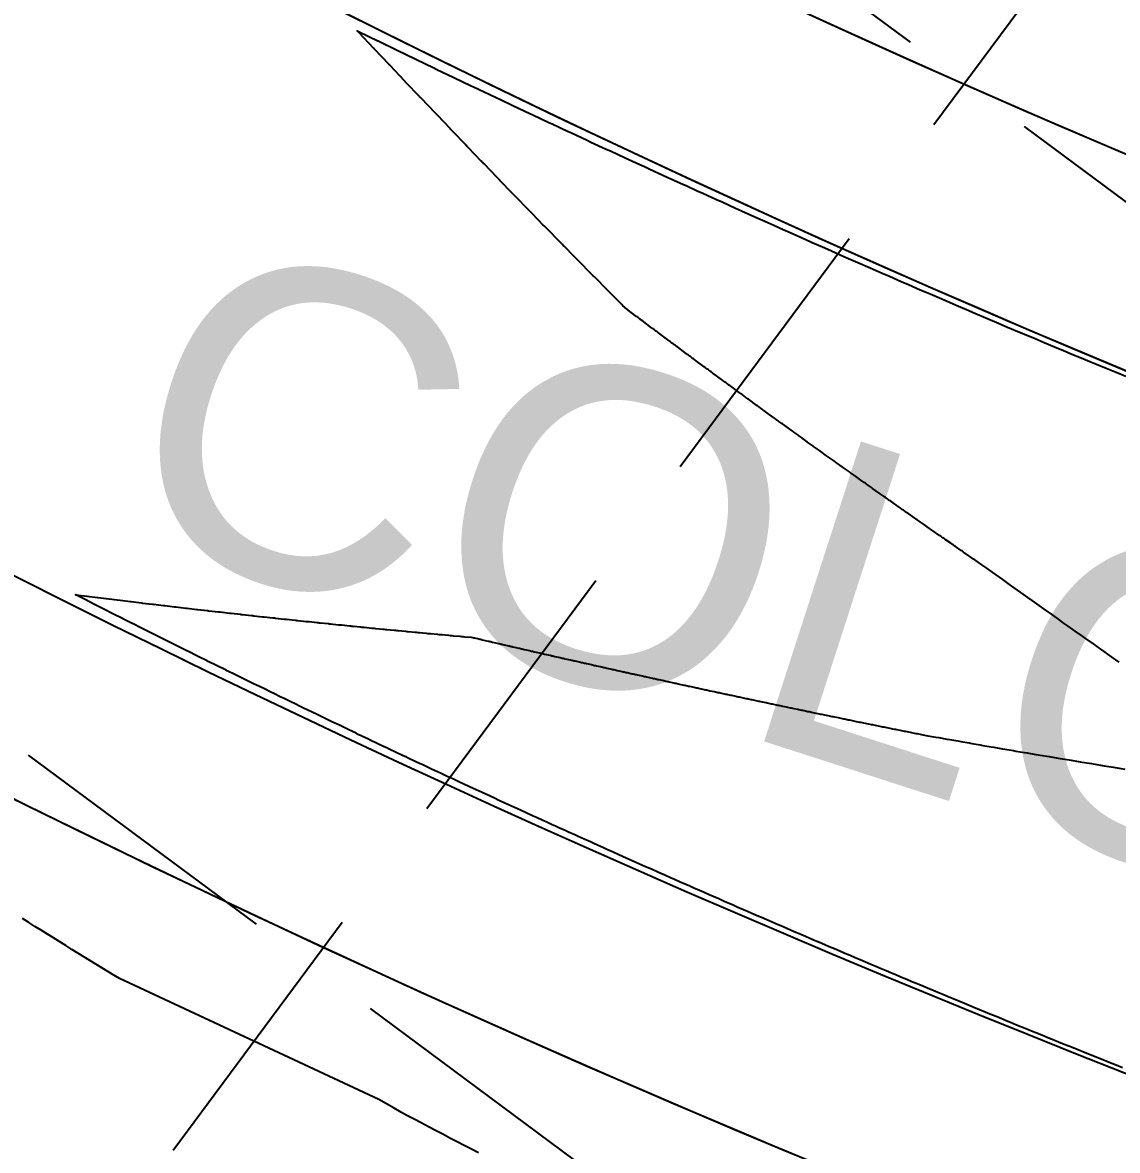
# Model space of a CAD drawing. Header units: feet. Extents: x 2260 to 6199, y 3666 to 7344.
# Drawn here: x 4287.5 to 4339.6, y 5767.9 to 5821.6 of the extents above; entities that cross this region are included whole.
import ezdxf

# ---------------------------------------------------------------- set-up
doc = ezdxf.new("R2010")
doc.units = ezdxf.units.FT
doc.header["$LTSCALE"] = 40
doc.header["$MEASUREMENT"] = 0
doc.linetypes.add('HIDDEN', pattern=[0.375, 0.25, -0.125])
for name, color, linetype in [('EOP-PROP', 4, 'CONTINUOUS'), ('GRID', 254, 'HIDDEN'), ('PC', 43, 'CONTINUOUS'), ('ST-ROW', 2, 'CONTINUOUS'), ('STREET-NAME', 3, 'CONTINUOUS')]:
    doc.layers.add(name, color=color, linetype=linetype)
doc.styles.get("Standard").update_dxf_attribs({"font": 'ARIAL.TTF'})

msp = doc.modelspace()

# ---------------------------------------------------------------- linework, layer by layer
at = {"layer": 'EOP-PROP', "color": 7}
for radius, end in [(584.5, 265.40063), (584.5, 275.172824), (615.5, 263.309786), (615.5, 263.309786)]:
    msp.add_arc((4564.714, 6344.613), radius, 233.376516, end, dxfattribs=at)
at = {"layer": 'GRID', "linetype": 'HIDDEN', "ltscale": 1.35}
for p, q in [((3115.035, 6721.106), (5717.468, 4791.935)), ((3083.92, 6679.132), (5686.353, 4749.96)), ((4736.806, 6364.423), (3647.62, 4895.122))]:
    msp.add_line(p, q, dxfattribs=at)
at = {"layer": 'PC', "color": 43, "flags": 128}
for points, elevation in [([(4339.641, 5791.184), (4339.278, 5791.438), (4338.921, 5791.688), (4338.767, 5791.797), (4338.412, 5792.046), (4338.062, 5792.292), (4337.895, 5792.411), (4337.547, 5792.656), (4337.205, 5792.898), (4337.025, 5793.027), (4336.685, 5793.267), (4336.35, 5793.505), (4336.157, 5793.643), (4335.824, 5793.879), (4335.496, 5794.112), (4335.29, 5794.261), (4334.965, 5794.492), (4334.645, 5794.721), (4334.426, 5794.879), (4334.108, 5795.107), (4333.947, 5795.223), (4333.631, 5795.449), (4333.627, 5795.452), (4333.57, 5795.491), (4333.513, 5795.531), (4333.456, 5795.57), (4333.399, 5795.608), (4333.342, 5795.647), (4333.102, 5795.816), (4333.045, 5795.855), (4332.988, 5795.894), (4332.931, 5795.933), (4332.875, 5795.972), (4332.818, 5796.011), (4332.762, 5796.049), (4332.706, 5796.088), (4332.65, 5796.126), (4332.594, 5796.164), (4332.538, 5796.203), (4332.483, 5796.241), (4332.231, 5796.418), (4332.175, 5796.457), (4332.12, 5796.495), (4332.064, 5796.533), (4332.009, 5796.571), (4331.954, 5796.609), (4331.898, 5796.647), (4331.844, 5796.685), (4331.789, 5796.723), (4331.734, 5796.761), (4331.68, 5796.798), (4331.625, 5796.836), (4331.362, 5797.022), (4331.307, 5797.06), (4331.253, 5797.097), (4331.199, 5797.135), (4331.145, 5797.172), (4331.091, 5797.21), (4331.037, 5797.247), (4330.983, 5797.284), (4330.93, 5797.321), (4330.876, 5797.358), (4330.823, 5797.395), (4330.77, 5797.432), (4330.495, 5797.627), (4330.442, 5797.664), (4330.388, 5797.701), (4330.335, 5797.738), (4330.282, 5797.774), (4330.23, 5797.811), (4330.177, 5797.848), (4330.125, 5797.884), (4330.072, 5797.92), (4330.02, 5797.957), (4329.968, 5797.993), (4329.916, 5798.029), (4329.63, 5798.233), (4329.578, 5798.27), (4329.526, 5798.306), (4329.474, 5798.342), (4329.422, 5798.378), (4329.37, 5798.414), (4329.319, 5798.45), (4329.268, 5798.485), (4329.217, 5798.521), (4329.166, 5798.557), (4329.115, 5798.592), (4329.064, 5798.628), (4328.766, 5798.841), (4328.715, 5798.877), (4328.664, 5798.912), (4328.614, 5798.947), (4328.563, 5798.983), (4328.513, 5799.018), (4328.463, 5799.053), (4328.413, 5799.088), (4328.363, 5799.123), (4328.313, 5799.158), (4328.263, 5799.193), (4328.214, 5799.227), (4327.904, 5799.45), (4327.855, 5799.485), (4327.805, 5799.52), (4327.756, 5799.554), (4327.707, 5799.589), (4327.657, 5799.623), (4327.608, 5799.658), (4327.56, 5799.692), (4327.511, 5799.726), (4327.462, 5799.761), (4327.414, 5799.795), (4327.093, 5800.026), (4327.045, 5800.06), (4326.996, 5800.094), (4326.948, 5800.128), (4326.9, 5800.162), (4326.852, 5800.196), (4326.804, 5800.23), (4326.756, 5800.264), (4326.708, 5800.297), (4326.661, 5800.331), (4326.613, 5800.364), (4326.566, 5800.398), (4326.234, 5800.638), (4326.187, 5800.672), (4326.139, 5800.705), (4326.092, 5800.738), (4326.045, 5800.772), (4325.998, 5800.805), (4325.952, 5800.838), (4325.905, 5800.871), (4325.859, 5800.904), (4325.812, 5800.937), (4325.766, 5800.969), (4325.72, 5801.002), (4325.376, 5801.252), (4325.33, 5801.285), (4325.284, 5801.317), (4325.238, 5801.35), (4325.193, 5801.382), (4325.147, 5801.415), (4325.101, 5801.447), (4325.056, 5801.479), (4325.011, 5801.512), (4324.966, 5801.544), (4324.921, 5801.576), (4324.876, 5801.608), (4324.521, 5801.867), (4324.476, 5801.899), (4324.431, 5801.931), (4324.386, 5801.963), (4324.342, 5801.994), (4324.297, 5802.026), (4324.253, 5802.058), (4324.209, 5802.089), (4324.165, 5802.121), (4324.121, 5802.152), (4324.077, 5802.183), (4324.033, 5802.215), (4323.667, 5802.483), (4323.623, 5802.514), (4323.58, 5802.545), (4323.536, 5802.577), (4323.493, 5802.608), (4323.45, 5802.639), (4323.406, 5802.669), (4323.363, 5802.7), (4323.321, 5802.731), (4323.278, 5802.762), (4323.235, 5802.792), (4323.192, 5802.823), (4322.815, 5803.1), (4322.773, 5803.131), (4322.73, 5803.161), (4322.688, 5803.192), (4322.646, 5803.222), (4322.604, 5803.252), (4322.562, 5803.282), (4322.52, 5803.313), (4322.478, 5803.343), (4322.436, 5803.372), (4322.395, 5803.402), (4322.006, 5803.689), (4321.965, 5803.719), (4321.924, 5803.749), (4321.882, 5803.779), (4321.841, 5803.808), (4321.8, 5803.838), (4321.759, 5803.867), (4321.719, 5803.897), (4321.678, 5803.926), (4321.638, 5803.955), (4321.597, 5803.985), (4321.557, 5804.014), (4321.157, 5804.31), (4321.117, 5804.339), (4321.077, 5804.368), (4321.037, 5804.397), (4320.997, 5804.426), (4320.957, 5804.455), (4320.917, 5804.484), (4320.878, 5804.512), (4320.838, 5804.541), (4320.799, 5804.569), (4320.759, 5804.598), (4320.72, 5804.626), (4320.309, 5804.932), (4320.27, 5804.961), (4320.231, 5804.989), (4320.192, 5805.017), (4320.154, 5805.045), (4320.115, 5805.073), (4320.077, 5805.101), (4320.038, 5805.129), (4320, 5805.157), (4319.962, 5805.185), (4319.924, 5805.212), (4319.886, 5805.24), (4319.463, 5805.556), (4319.426, 5805.583), (4319.388, 5805.611), (4319.35, 5805.638), (4319.313, 5805.665), (4319.275, 5805.693), (4319.238, 5805.72), (4319.201, 5805.747), (4319.164, 5805.774), (4319.127, 5805.801), (4319.09, 5805.828), (4319.053, 5805.855), (4318.619, 5806.18), (4318.583, 5806.207), (4318.546, 5806.234), (4318.51, 5806.26), (4318.473, 5806.287), (4318.437, 5806.313), (4318.401, 5806.34), (4318.365, 5806.366), (4318.329, 5806.393), (4318.293, 5806.419), (4318.258, 5806.445), (4318.222, 5806.471), (4317.777, 5806.806), (4317.742, 5806.832), (4317.706, 5806.858), (4317.671, 5806.884), (4317.636, 5806.91), (4317.601, 5806.935), (4317.566, 5806.961), (4317.531, 5806.987), (4317.496, 5807.012), (4317.462, 5807.038), (4317.427, 5807.063), (4317.393, 5807.089), (4316.937, 5807.433), (4316.903, 5807.458), (4316.869, 5807.483), (4316.835, 5807.509), (4316.801, 5807.534), (4316.767, 5807.559), (4316.733, 5807.584), (4316.699, 5807.608), (4316.666, 5807.633), (4316.632, 5807.658), (4316.278, 5807.926), (4316.245, 5807.951), (4316.212, 5807.975), (4316.179, 5808), (4316.146, 5808.024), (4316.138, 5808.03), (4316.083, 5808.085), (4316.029, 5808.139), (4315.975, 5808.193), (4315.533, 5808.639), (4315.481, 5808.692), (4315.429, 5808.744), (4315.377, 5808.796), (4315.326, 5808.848), (4315.275, 5808.899), (4315.225, 5808.95), (4314.765, 5809.416), (4314.716, 5809.465), (4314.667, 5809.514), (4314.619, 5809.563), (4314.571, 5809.611), (4314.523, 5809.659), (4314.476, 5809.707), (4313.998, 5810.193), (4313.952, 5810.239), (4313.907, 5810.285), (4313.862, 5810.331), (4313.817, 5810.376), (4313.773, 5810.421), (4313.729, 5810.465), (4313.233, 5810.971), (4313.191, 5811.014), (4313.149, 5811.056), (4313.107, 5811.099), (4313.065, 5811.141), (4313.024, 5811.182), (4312.984, 5811.224), (4312.47, 5811.749), (4312.431, 5811.789), (4312.392, 5811.828), (4312.354, 5811.867), (4312.316, 5811.906), (4312.278, 5811.945), (4312.24, 5811.983), (4311.709, 5812.528), (4311.674, 5812.565), (4311.638, 5812.601), (4311.603, 5812.637), (4311.568, 5812.673), (4311.533, 5812.708), (4311.499, 5812.743), (4310.95, 5813.308), (4310.918, 5813.341), (4310.885, 5813.374), (4310.853, 5813.407), (4310.822, 5813.44), (4310.79, 5813.472), (4310.759, 5813.504), (4310.193, 5814.089), (4310.164, 5814.119), (4310.135, 5814.148), (4310.106, 5814.178), (4310.077, 5814.207), (4310.049, 5814.236), (4310.021, 5814.265), (4309.438, 5814.87), (4309.412, 5814.897), (4309.386, 5814.923), (4309.36, 5814.949), (4309.335, 5814.976), (4309.31, 5815.002), (4309.285, 5815.027), (4308.684, 5815.652), (4308.662, 5815.675), (4308.639, 5815.699), (4308.617, 5815.722), (4308.595, 5815.745), (4308.573, 5815.767), (4308.551, 5815.79), (4307.933, 5816.434), (4307.913, 5816.455), (4307.894, 5816.475), (4307.875, 5816.494), (4307.856, 5816.514), (4307.837, 5816.534), (4307.818, 5816.553), (4307.183, 5817.218), (4307.167, 5817.235), (4307.151, 5817.251), (4307.135, 5817.268), (4307.119, 5817.284), (4307.103, 5817.301), (4307.088, 5817.317), (4306.436, 5818.002), (4306.423, 5818.015), (4306.41, 5818.029), (4306.397, 5818.042), (4306.384, 5818.055), (4306.371, 5818.069), (4306.359, 5818.082), (4305.69, 5818.786), (4305.68, 5818.797), (4305.67, 5818.807), (4305.661, 5818.817), (4305.651, 5818.827), (4305.641, 5818.837), (4305.632, 5818.847), (4304.946, 5819.572), (4304.939, 5819.579), (4304.933, 5819.585), (4304.926, 5819.592), (4304.92, 5819.599), (4304.913, 5819.606), (4304.907, 5819.613), (4304.204, 5820.357), (4304.2, 5820.361), (4304.197, 5820.365), (4304.194, 5820.368), (4304.19, 5820.372), (4304.187, 5820.376), (4304.183, 5820.379), (4303.464, 5821.144), (4303.463, 5821.144), (4303.463, 5821.145), (4303.463, 5821.145), (4303.463, 5821.145), (4303.462, 5821.146), (4303.462, 5821.146), (4303.386, 5821.227), (4303.481, 5821.181), (4304.364, 5820.75), (4304.38, 5820.742), (4305.25, 5820.319), (4305.281, 5820.305), (4306.137, 5819.891), (4306.182, 5819.869), (4307.024, 5819.463), (4307.083, 5819.435), (4307.145, 5819.405), (4307.986, 5819.002), (4308.8, 5818.613), (4308.889, 5818.571), (4309.69, 5818.19), (4309.793, 5818.141), (4309.9, 5818.091), (4310.698, 5817.713), (4310.82, 5817.656), (4311.603, 5817.287), (4311.74, 5817.223), (4312.509, 5816.862), (4312.661, 5816.791), (4313.416, 5816.439), (4313.583, 5816.361), (4314.323, 5816.017), (4314.506, 5815.932), (4315.231, 5815.597), (4315.43, 5815.505), (4316.14, 5815.178), (4316.829, 5814.862), (4317.05, 5814.761), (4317.279, 5814.657), (4317.96, 5814.345), (4318.621, 5814.045), (4318.871, 5813.931), (4319.066, 5813.842), (4319.563, 5813.616), (4319.827, 5813.496), (4320.474, 5813.202), (4320.747, 5813.078), (4321.385, 5812.789), (4321.667, 5812.662), (4322.297, 5812.378), (4322.916, 5812.1), (4323.21, 5811.968), (4323.511, 5811.834), (4324.124, 5811.56), (4324.726, 5811.293), (4325.038, 5811.154), (4325.632, 5810.891), (4325.953, 5810.749), (4326.538, 5810.491), (4326.869, 5810.345), (4327.206, 5810.198), (4327.785, 5809.944), (4328.354, 5809.696), (4328.702, 5809.544), (4329.263, 5809.3), (4329.62, 5809.145), (4330.172, 5808.906), (4330.538, 5808.748), (4331.082, 5808.514), (4331.457, 5808.353), (4331.993, 5808.123), (4332.377, 5807.959), (4332.769, 5807.792), (4333.297, 5807.566), (4333.816, 5807.346), (4334.219, 5807.176), (4334.629, 5807.002), (4335.14, 5806.787), (4335.642, 5806.576), (4336.063, 5806.399), (4336.556, 5806.193), (4336.986, 5806.013), (4337.47, 5805.811), (4337.909, 5805.629), (4338.247, 5805.489), (4338.564, 5805.358), (4339.019, 5805.17), (4339.489, 5804.976), (4339.949, 5804.787)], 549), ([(4339.641, 5791.184), (4339.278, 5791.438), (4338.921, 5791.688), (4338.767, 5791.797), (4338.412, 5792.046), (4338.062, 5792.292), (4337.895, 5792.411), (4337.547, 5792.656), (4337.205, 5792.898), (4337.025, 5793.027), (4336.685, 5793.267), (4336.35, 5793.505), (4336.157, 5793.643), (4335.824, 5793.879), (4335.496, 5794.112), (4335.29, 5794.261), (4334.965, 5794.492), (4334.645, 5794.721), (4334.426, 5794.879), (4334.108, 5795.107), (4333.947, 5795.223), (4333.631, 5795.449), (4333.627, 5795.452), (4333.57, 5795.491), (4333.513, 5795.531), (4333.456, 5795.57), (4333.399, 5795.608), (4333.342, 5795.647), (4333.102, 5795.816), (4333.045, 5795.855), (4332.988, 5795.894), (4332.931, 5795.933), (4332.875, 5795.972), (4332.818, 5796.011), (4332.762, 5796.049), (4332.706, 5796.088), (4332.65, 5796.126), (4332.594, 5796.164), (4332.538, 5796.203), (4332.483, 5796.241), (4332.231, 5796.418), (4332.175, 5796.457), (4332.12, 5796.495), (4332.064, 5796.533), (4332.009, 5796.571), (4331.954, 5796.609), (4331.898, 5796.647), (4331.844, 5796.685), (4331.789, 5796.723), (4331.734, 5796.761), (4331.68, 5796.798), (4331.625, 5796.836), (4331.362, 5797.022), (4331.307, 5797.06), (4331.253, 5797.097), (4331.199, 5797.135), (4331.145, 5797.172), (4331.091, 5797.21), (4331.037, 5797.247), (4330.983, 5797.284), (4330.93, 5797.321), (4330.876, 5797.358), (4330.823, 5797.395), (4330.77, 5797.432), (4330.495, 5797.627), (4330.442, 5797.664), (4330.388, 5797.701), (4330.335, 5797.738), (4330.282, 5797.774), (4330.23, 5797.811), (4330.177, 5797.848), (4330.125, 5797.884), (4330.072, 5797.92), (4330.02, 5797.957), (4329.968, 5797.993), (4329.916, 5798.029), (4329.63, 5798.233), (4329.578, 5798.27), (4329.526, 5798.306), (4329.474, 5798.342), (4329.422, 5798.378), (4329.37, 5798.414), (4329.319, 5798.45), (4329.268, 5798.485), (4329.217, 5798.521), (4329.166, 5798.557), (4329.115, 5798.592), (4329.064, 5798.628), (4328.766, 5798.841), (4328.715, 5798.877), (4328.664, 5798.912), (4328.614, 5798.947), (4328.563, 5798.983), (4328.513, 5799.018), (4328.463, 5799.053), (4328.413, 5799.088), (4328.363, 5799.123), (4328.313, 5799.158), (4328.263, 5799.193), (4328.214, 5799.227), (4327.904, 5799.45), (4327.855, 5799.485), (4327.805, 5799.52), (4327.756, 5799.554), (4327.707, 5799.589), (4327.657, 5799.623), (4327.608, 5799.658), (4327.56, 5799.692), (4327.511, 5799.726), (4327.462, 5799.761), (4327.414, 5799.795), (4327.093, 5800.026), (4327.045, 5800.06), (4326.996, 5800.094), (4326.948, 5800.128), (4326.9, 5800.162), (4326.852, 5800.196), (4326.804, 5800.23), (4326.756, 5800.264), (4326.708, 5800.297), (4326.661, 5800.331), (4326.613, 5800.364), (4326.566, 5800.398), (4326.234, 5800.638), (4326.187, 5800.672), (4326.139, 5800.705), (4326.092, 5800.738), (4326.045, 5800.772), (4325.998, 5800.805), (4325.952, 5800.838), (4325.905, 5800.871), (4325.859, 5800.904), (4325.812, 5800.937), (4325.766, 5800.969), (4325.72, 5801.002), (4325.376, 5801.252), (4325.33, 5801.285), (4325.284, 5801.317), (4325.238, 5801.35), (4325.193, 5801.382), (4325.147, 5801.415), (4325.101, 5801.447), (4325.056, 5801.479), (4325.011, 5801.512), (4324.966, 5801.544), (4324.921, 5801.576), (4324.876, 5801.608), (4324.521, 5801.867), (4324.476, 5801.899), (4324.431, 5801.931), (4324.386, 5801.963), (4324.342, 5801.994), (4324.297, 5802.026), (4324.253, 5802.058), (4324.209, 5802.089), (4324.165, 5802.121), (4324.121, 5802.152), (4324.077, 5802.183), (4324.033, 5802.215), (4323.667, 5802.483), (4323.623, 5802.514), (4323.58, 5802.545), (4323.536, 5802.577), (4323.493, 5802.608), (4323.45, 5802.639), (4323.406, 5802.669), (4323.363, 5802.7), (4323.321, 5802.731), (4323.278, 5802.762), (4323.235, 5802.792), (4323.192, 5802.823), (4322.815, 5803.1), (4322.773, 5803.131), (4322.73, 5803.161), (4322.688, 5803.192), (4322.646, 5803.222), (4322.604, 5803.252), (4322.562, 5803.282), (4322.52, 5803.313), (4322.478, 5803.343), (4322.436, 5803.372), (4322.395, 5803.402), (4322.006, 5803.689), (4321.965, 5803.719), (4321.924, 5803.749), (4321.882, 5803.779), (4321.841, 5803.808), (4321.8, 5803.838), (4321.759, 5803.867), (4321.719, 5803.897), (4321.678, 5803.926), (4321.638, 5803.955), (4321.597, 5803.985), (4321.557, 5804.014), (4321.157, 5804.31), (4321.117, 5804.339), (4321.077, 5804.368), (4321.037, 5804.397), (4320.997, 5804.426), (4320.957, 5804.455), (4320.917, 5804.484), (4320.878, 5804.512), (4320.838, 5804.541), (4320.799, 5804.569), (4320.759, 5804.598), (4320.72, 5804.626), (4320.309, 5804.932), (4320.27, 5804.961), (4320.231, 5804.989), (4320.192, 5805.017), (4320.154, 5805.045), (4320.115, 5805.073), (4320.077, 5805.101), (4320.038, 5805.129), (4320, 5805.157), (4319.962, 5805.185), (4319.924, 5805.212), (4319.886, 5805.24), (4319.463, 5805.556), (4319.426, 5805.583), (4319.388, 5805.611), (4319.35, 5805.638), (4319.313, 5805.665), (4319.275, 5805.693), (4319.238, 5805.72), (4319.201, 5805.747), (4319.164, 5805.774), (4319.127, 5805.801), (4319.09, 5805.828), (4319.053, 5805.855), (4318.619, 5806.18), (4318.583, 5806.207), (4318.546, 5806.234), (4318.51, 5806.26), (4318.473, 5806.287), (4318.437, 5806.313), (4318.401, 5806.34), (4318.365, 5806.366), (4318.329, 5806.393), (4318.293, 5806.419), (4318.258, 5806.445), (4318.222, 5806.471), (4317.777, 5806.806), (4317.742, 5806.832), (4317.706, 5806.858), (4317.671, 5806.884), (4317.636, 5806.91), (4317.601, 5806.935), (4317.566, 5806.961), (4317.531, 5806.987), (4317.496, 5807.012), (4317.462, 5807.038), (4317.427, 5807.063), (4317.393, 5807.089), (4316.937, 5807.433), (4316.903, 5807.458), (4316.869, 5807.483), (4316.835, 5807.509), (4316.801, 5807.534), (4316.767, 5807.559), (4316.733, 5807.584), (4316.699, 5807.608), (4316.666, 5807.633), (4316.632, 5807.658), (4316.278, 5807.926), (4316.245, 5807.951), (4316.212, 5807.975), (4316.179, 5808), (4316.146, 5808.024), (4316.138, 5808.03), (4316.083, 5808.085), (4316.029, 5808.139), (4315.975, 5808.193), (4315.533, 5808.639), (4315.481, 5808.692), (4315.429, 5808.744), (4315.377, 5808.796), (4315.326, 5808.848), (4315.275, 5808.899), (4315.225, 5808.95), (4314.765, 5809.416), (4314.716, 5809.465), (4314.667, 5809.514), (4314.619, 5809.563), (4314.571, 5809.611), (4314.523, 5809.659), (4314.476, 5809.707), (4313.998, 5810.193), (4313.952, 5810.239), (4313.907, 5810.285), (4313.862, 5810.331), (4313.817, 5810.376), (4313.773, 5810.421), (4313.729, 5810.465), (4313.233, 5810.971), (4313.191, 5811.014), (4313.149, 5811.056), (4313.107, 5811.099), (4313.065, 5811.141), (4313.024, 5811.182), (4312.984, 5811.224), (4312.47, 5811.749), (4312.431, 5811.789), (4312.392, 5811.828), (4312.354, 5811.867), (4312.316, 5811.906), (4312.278, 5811.945), (4312.24, 5811.983), (4311.709, 5812.528), (4311.674, 5812.565), (4311.638, 5812.601), (4311.603, 5812.637), (4311.568, 5812.673), (4311.533, 5812.708), (4311.499, 5812.743), (4310.95, 5813.308), (4310.918, 5813.341), (4310.885, 5813.374), (4310.853, 5813.407), (4310.822, 5813.44), (4310.79, 5813.472), (4310.759, 5813.504), (4310.193, 5814.089), (4310.164, 5814.119), (4310.135, 5814.148), (4310.106, 5814.178), (4310.077, 5814.207), (4310.049, 5814.236), (4310.021, 5814.265), (4309.438, 5814.87), (4309.412, 5814.897), (4309.386, 5814.923), (4309.36, 5814.949), (4309.335, 5814.976), (4309.31, 5815.002), (4309.285, 5815.027), (4308.684, 5815.652), (4308.662, 5815.675), (4308.639, 5815.699), (4308.617, 5815.722), (4308.595, 5815.745), (4308.573, 5815.767), (4308.551, 5815.79), (4307.933, 5816.434), (4307.913, 5816.455), (4307.894, 5816.475), (4307.875, 5816.494), (4307.856, 5816.514), (4307.837, 5816.534), (4307.818, 5816.553), (4307.183, 5817.218), (4307.167, 5817.235), (4307.151, 5817.251), (4307.135, 5817.268), (4307.119, 5817.284), (4307.103, 5817.301), (4307.088, 5817.317), (4306.436, 5818.002), (4306.423, 5818.015), (4306.41, 5818.029), (4306.397, 5818.042), (4306.384, 5818.055), (4306.371, 5818.069), (4306.359, 5818.082), (4305.69, 5818.786), (4305.68, 5818.797), (4305.67, 5818.807), (4305.661, 5818.817), (4305.651, 5818.827), (4305.641, 5818.837), (4305.632, 5818.847), (4304.946, 5819.572), (4304.939, 5819.579), (4304.933, 5819.585), (4304.926, 5819.592), (4304.92, 5819.599), (4304.913, 5819.606), (4304.907, 5819.613), (4304.204, 5820.357), (4304.2, 5820.361), (4304.197, 5820.365), (4304.194, 5820.368), (4304.19, 5820.372), (4304.187, 5820.376), (4304.183, 5820.379), (4303.464, 5821.144), (4303.463, 5821.144), (4303.463, 5821.145), (4303.463, 5821.145), (4303.463, 5821.145), (4303.462, 5821.146), (4303.462, 5821.146), (4303.386, 5821.227), (4303.481, 5821.181), (4304.364, 5820.75), (4304.38, 5820.742), (4305.25, 5820.319), (4305.281, 5820.305), (4306.137, 5819.891), (4306.182, 5819.869), (4307.024, 5819.463), (4307.083, 5819.435), (4307.145, 5819.405), (4307.986, 5819.002), (4308.8, 5818.613), (4308.889, 5818.571), (4309.69, 5818.19), (4309.793, 5818.141), (4309.9, 5818.091), (4310.698, 5817.713), (4310.82, 5817.656), (4311.603, 5817.287), (4311.74, 5817.223), (4312.509, 5816.862), (4312.661, 5816.791), (4313.416, 5816.439), (4313.583, 5816.361), (4314.323, 5816.017), (4314.506, 5815.932), (4315.231, 5815.597), (4315.43, 5815.505), (4316.14, 5815.178), (4316.829, 5814.862), (4317.05, 5814.761), (4317.279, 5814.657), (4317.96, 5814.345), (4318.621, 5814.045), (4318.871, 5813.931), (4319.066, 5813.842), (4319.563, 5813.616), (4319.827, 5813.496), (4320.474, 5813.202), (4320.747, 5813.078), (4321.385, 5812.789), (4321.667, 5812.662), (4322.297, 5812.378), (4322.916, 5812.1), (4323.21, 5811.968), (4323.511, 5811.834), (4324.124, 5811.56), (4324.726, 5811.293), (4325.038, 5811.154), (4325.632, 5810.891), (4325.953, 5810.749), (4326.538, 5810.491), (4326.869, 5810.345), (4327.206, 5810.198), (4327.785, 5809.944), (4328.354, 5809.696), (4328.702, 5809.544), (4329.263, 5809.3), (4329.62, 5809.145), (4330.172, 5808.906), (4330.538, 5808.748), (4331.082, 5808.514), (4331.457, 5808.353), (4331.993, 5808.123), (4332.377, 5807.959), (4332.769, 5807.792), (4333.297, 5807.566), (4333.816, 5807.346), (4334.219, 5807.176), (4334.629, 5807.002), (4335.14, 5806.787), (4335.642, 5806.576), (4336.063, 5806.399), (4336.556, 5806.193), (4336.986, 5806.013), (4337.47, 5805.811), (4337.909, 5805.629), (4338.247, 5805.489), (4338.564, 5805.358), (4339.019, 5805.17), (4339.489, 5804.976), (4339.949, 5804.787)], 549), ([(4339.801, 5771.879), (4339.491, 5772.003), (4339.233, 5772.105), (4339.043, 5772.181), (4337.83, 5772.668), (4337.635, 5772.746), (4337.366, 5772.854), (4337.069, 5772.974), (4336.944, 5773.025), (4336.743, 5773.106), (4336.449, 5773.226), (4336.245, 5773.308), (4335.954, 5773.426), (4335.665, 5773.544), (4335.459, 5773.628), (4335.25, 5773.713), (4334.965, 5773.829), (4334.753, 5773.915), (4334.47, 5774.031), (4334.257, 5774.119), (4333.976, 5774.234), (4333.699, 5774.348), (4333.482, 5774.437), (4333.263, 5774.527), (4332.988, 5774.64), (4332.716, 5774.752), (4332.495, 5774.844), (4332.271, 5774.936), (4332.001, 5775.048), (4331.734, 5775.159), (4331.508, 5775.253), (4331.244, 5775.362), (4331.015, 5775.458), (4330.784, 5775.554), (4330.522, 5775.663), (4330.288, 5775.761), (4330.029, 5775.869), (4329.773, 5775.976), (4329.537, 5776.075), (4329.283, 5776.182), (4329.044, 5776.282), (4328.803, 5776.384), (4328.552, 5776.489), (4328.308, 5776.592), (4328.06, 5776.697), (4327.815, 5776.801), (4327.568, 5776.905), (4327.319, 5777.011), (4327.077, 5777.113), (4326.837, 5777.215), (4326.585, 5777.322), (4326.348, 5777.423), (4326.094, 5777.532), (4326.091, 5777.533), (4326.087, 5777.535), (4325.847, 5777.637), (4325.628, 5777.731), (4325.386, 5777.834), (4325.168, 5777.927), (4324.924, 5778.032), (4324.709, 5778.124), (4324.495, 5778.216), (4324.249, 5778.321), (4324.038, 5778.412), (4323.79, 5778.519), (4323.54, 5778.627), (4323.332, 5778.717), (4323.125, 5778.806), (4322.873, 5778.915), (4322.619, 5779.026), (4322.414, 5779.114), (4322.158, 5779.225), (4321.956, 5779.313), (4321.756, 5779.4), (4321.498, 5779.513), (4321.237, 5779.626), (4321.04, 5779.713), (4320.844, 5779.798), (4320.582, 5779.913), (4320.317, 5780.029), (4320.124, 5780.113), (4319.858, 5780.23), (4319.666, 5780.314), (4319.398, 5780.433), (4319.209, 5780.516), (4319.022, 5780.598), (4318.752, 5780.718), (4318.479, 5780.838), (4318.295, 5780.92), (4318.02, 5781.041), (4317.838, 5781.122), (4317.657, 5781.202), (4317.381, 5781.325), (4317.103, 5781.449), (4316.924, 5781.528), (4316.644, 5781.653), (4316.468, 5781.732), (4316.186, 5781.858), (4316.012, 5781.936), (4315.839, 5782.013), (4315.556, 5782.14), (4315.269, 5782.268), (4315.1, 5782.345), (4314.811, 5782.474), (4314.644, 5782.55), (4314.478, 5782.624), (4314.188, 5782.755), (4313.896, 5782.887), (4313.733, 5782.961), (4313.439, 5783.094), (4313.278, 5783.167), (4312.982, 5783.301), (4312.823, 5783.374), (4312.665, 5783.445), (4312.368, 5783.58), (4312.212, 5783.651), (4311.913, 5783.788), (4311.76, 5783.858), (4311.458, 5783.995), (4311.154, 5784.135), (4311.004, 5784.203), (4310.698, 5784.344), (4310.55, 5784.412), (4310.403, 5784.479), (4310.096, 5784.62), (4309.951, 5784.687), (4309.642, 5784.83), (4309.33, 5784.974), (4309.188, 5785.039), (4309.048, 5785.104), (4308.735, 5785.249), (4308.419, 5785.395), (4308.281, 5785.459), (4307.963, 5785.607), (4307.828, 5785.67), (4307.694, 5785.732), (4307.375, 5785.881), (4307.243, 5785.942), (4306.922, 5786.092), (4306.792, 5786.153), (4306.47, 5786.304), (4306.377, 5786.347), (4306.143, 5786.456), (4305.816, 5786.612), (4305.692, 5786.67), (4305.57, 5786.728), (4305.24, 5786.884), (4304.906, 5787.043), (4304.789, 5787.099), (4304.674, 5787.154), (4304.338, 5787.314), (4303.996, 5787.477), (4303.887, 5787.529), (4303.779, 5787.581), (4303.436, 5787.744), (4303.331, 5787.795), (4302.985, 5787.96), (4302.634, 5788.129), (4302.535, 5788.177), (4302.18, 5788.348), (4302.084, 5788.393), (4301.726, 5788.566), (4301.634, 5788.61), (4301.544, 5788.654), (4301.184, 5788.828), (4301.098, 5788.87), (4300.735, 5789.046), (4300.366, 5789.224), (4300.285, 5789.264), (4299.913, 5789.445), (4299.836, 5789.482), (4299.759, 5789.519), (4299.387, 5789.701), (4299.314, 5789.737), (4298.938, 5789.92), (4298.556, 5790.107), (4298.489, 5790.14), (4298.103, 5790.329), (4298.04, 5790.36), (4297.978, 5790.391), (4297.592, 5790.58), (4297.2, 5790.773), (4297.143, 5790.801), (4297.088, 5790.828), (4296.695, 5791.022), (4296.297, 5791.219), (4296.247, 5791.243), (4295.845, 5791.442), (4295.8, 5791.465), (4295.755, 5791.487), (4295.352, 5791.687), (4295.31, 5791.708), (4294.905, 5791.91), (4294.493, 5792.115), (4294.457, 5792.133), (4294.423, 5792.15), (4294.01, 5792.356), (4293.979, 5792.371), (4293.564, 5792.579), (4293.536, 5792.593), (4293.117, 5792.803), (4292.692, 5793.017), (4292.671, 5793.028), (4292.242, 5793.243), (4292.224, 5793.252), (4291.792, 5793.47), (4291.778, 5793.477), (4291.764, 5793.484), (4291.332, 5793.703), (4290.894, 5793.925), (4290.887, 5793.928), (4290.88, 5793.932), (4290.441, 5794.155), (4289.996, 5794.381), (4289.985, 5794.387), (4289.998, 5794.385), (4290.52, 5794.32), (4290.522, 5794.319), (4290.524, 5794.319), (4290.526, 5794.319), (4291.043, 5794.255), (4291.047, 5794.254), (4291.051, 5794.254), (4291.056, 5794.253), (4291.566, 5794.19), (4291.572, 5794.189), (4291.579, 5794.189), (4291.585, 5794.188), (4292.09, 5794.126), (4292.099, 5794.125), (4292.107, 5794.124), (4292.604, 5794.063), (4292.615, 5794.062), (4292.625, 5794.061), (4292.636, 5794.06), (4293.127, 5794.001), (4293.14, 5793.999), (4293.153, 5793.998), (4293.166, 5793.996), (4293.651, 5793.938), (4293.666, 5793.936), (4293.681, 5793.935), (4293.696, 5793.933), (4294.175, 5793.876), (4294.192, 5793.874), (4294.209, 5793.872), (4294.227, 5793.871), (4294.7, 5793.815), (4294.719, 5793.813), (4294.739, 5793.811), (4294.758, 5793.809), (4295.226, 5793.754), (4295.247, 5793.751), (4295.269, 5793.749), (4295.29, 5793.747), (4295.752, 5793.693), (4295.775, 5793.691), (4295.799, 5793.688), (4296.254, 5793.636), (4296.279, 5793.633), (4296.304, 5793.63), (4296.33, 5793.628), (4296.779, 5793.576), (4296.806, 5793.573), (4296.834, 5793.571), (4296.862, 5793.568), (4297.305, 5793.517), (4297.334, 5793.514), (4297.364, 5793.511), (4297.395, 5793.508), (4297.831, 5793.459), (4297.863, 5793.456), (4297.895, 5793.452), (4297.928, 5793.449), (4298.358, 5793.401), (4298.392, 5793.397), (4298.427, 5793.394), (4298.461, 5793.391), (4298.886, 5793.343), (4298.922, 5793.34), (4298.959, 5793.336), (4299.377, 5793.29), (4299.415, 5793.286), (4299.453, 5793.283), (4299.492, 5793.279), (4299.903, 5793.234), (4299.944, 5793.23), (4299.984, 5793.226), (4300.025, 5793.222), (4300.431, 5793.178), (4300.473, 5793.174), (4300.516, 5793.17), (4300.559, 5793.166), (4300.959, 5793.122), (4301.003, 5793.118), (4301.048, 5793.114), (4301.094, 5793.11), (4301.488, 5793.068), (4301.534, 5793.063), (4301.581, 5793.059), (4301.629, 5793.054), (4302.017, 5793.013), (4302.066, 5793.009), (4302.115, 5793.004), (4302.496, 5792.964), (4302.547, 5792.959), (4302.598, 5792.955), (4302.65, 5792.95), (4303.024, 5792.911), (4303.077, 5792.906), (4303.131, 5792.901), (4303.185, 5792.896), (4303.553, 5792.858), (4303.608, 5792.853), (4303.664, 5792.848), (4303.72, 5792.843), (4304.083, 5792.806), (4304.14, 5792.801), (4304.198, 5792.795), (4304.256, 5792.79), (4304.613, 5792.754), (4304.673, 5792.749), (4304.733, 5792.743), (4304.793, 5792.738), (4305.144, 5792.703), (4305.206, 5792.697), (4305.268, 5792.692), (4305.331, 5792.686), (4305.675, 5792.652), (4305.739, 5792.646), (4305.804, 5792.641), (4306.142, 5792.607), (4306.207, 5792.602), (4306.274, 5792.596), (4306.341, 5792.59), (4306.672, 5792.558), (4306.74, 5792.552), (4306.809, 5792.546), (4306.878, 5792.54), (4307.203, 5792.508), (4307.273, 5792.502), (4307.344, 5792.497), (4307.416, 5792.491), (4307.735, 5792.46), (4307.807, 5792.454), (4307.88, 5792.448), (4307.954, 5792.441), (4308.267, 5792.412), (4308.342, 5792.405), (4308.417, 5792.399), (4308.493, 5792.393), (4308.8, 5792.364), (4308.877, 5792.358), (4308.887, 5792.355), (4308.927, 5792.346), (4308.967, 5792.336), (4309.173, 5792.289), (4309.213, 5792.279), (4309.253, 5792.27), (4309.294, 5792.26), (4309.334, 5792.251), (4309.617, 5792.186), (4309.657, 5792.176), (4309.698, 5792.167), (4309.739, 5792.157), (4309.78, 5792.147), (4309.822, 5792.138), (4310.1, 5792.073), (4310.142, 5792.064), (4310.183, 5792.054), (4310.225, 5792.044), (4310.267, 5792.035), (4310.308, 5792.025), (4310.584, 5791.962), (4310.626, 5791.952), (4310.668, 5791.942), (4310.71, 5791.932), (4310.753, 5791.923), (4310.795, 5791.913), (4311.067, 5791.85), (4311.11, 5791.841), (4311.153, 5791.831), (4311.195, 5791.821), (4311.238, 5791.811), (4311.282, 5791.801), (4311.325, 5791.791), (4311.594, 5791.73), (4311.637, 5791.72), (4311.68, 5791.709), (4311.724, 5791.699), (4311.768, 5791.689), (4311.812, 5791.679), (4312.077, 5791.619), (4312.121, 5791.609), (4312.165, 5791.599), (4312.21, 5791.589), (4312.254, 5791.578), (4312.299, 5791.568), (4312.561, 5791.509), (4312.605, 5791.499), (4312.65, 5791.488), (4312.695, 5791.478), (4312.74, 5791.468), (4312.785, 5791.457), (4313.044, 5791.399), (4313.089, 5791.389), (4313.134, 5791.378), (4313.18, 5791.368), (4313.226, 5791.358), (4313.271, 5791.347), (4313.527, 5791.29), (4313.573, 5791.279), (4313.619, 5791.269), (4313.665, 5791.258), (4313.711, 5791.248), (4313.757, 5791.237), (4314.009, 5791.181), (4314.056, 5791.17), (4314.103, 5791.16), (4314.149, 5791.149), (4314.196, 5791.139), (4314.243, 5791.128), (4314.291, 5791.117), (4314.539, 5791.062), (4314.587, 5791.051), (4314.634, 5791.04), (4314.681, 5791.03), (4314.729, 5791.019), (4314.777, 5791.008), (4315.022, 5790.954), (4315.07, 5790.943), (4315.118, 5790.932), (4315.166, 5790.921), (4315.215, 5790.91), (4315.263, 5790.899), (4315.505, 5790.846), (4315.554, 5790.835), (4315.602, 5790.824), (4315.651, 5790.813), (4315.7, 5790.802), (4315.749, 5790.791), (4315.988, 5790.738), (4316.037, 5790.727), (4316.086, 5790.717), (4316.136, 5790.705), (4316.185, 5790.694), (4316.235, 5790.683), (4316.47, 5790.632), (4316.52, 5790.62), (4316.57, 5790.609), (4316.62, 5790.598), (4316.67, 5790.587), (4316.72, 5790.576), (4316.952, 5790.525), (4317.003, 5790.514), (4317.053, 5790.503), (4317.104, 5790.491), (4317.155, 5790.48), (4317.206, 5790.469), (4317.434, 5790.419), (4317.485, 5790.408), (4317.537, 5790.396), (4317.588, 5790.385), (4317.639, 5790.374), (4317.691, 5790.362), (4317.743, 5790.351), (4317.968, 5790.302), (4318.02, 5790.291), (4318.072, 5790.279), (4318.124, 5790.268), (4318.176, 5790.256), (4318.228, 5790.245), (4318.45, 5790.197), (4318.502, 5790.185), (4318.555, 5790.174), (4318.608, 5790.162), (4318.661, 5790.151), (4318.714, 5790.139), (4318.932, 5790.092), (4318.985, 5790.08), (4319.038, 5790.069), (4319.092, 5790.057), (4319.145, 5790.045), (4319.199, 5790.034), (4319.414, 5789.987), (4319.468, 5789.976), (4319.521, 5789.964), (4319.575, 5789.952), (4319.629, 5789.94), (4319.684, 5789.929), (4319.896, 5789.883), (4319.95, 5789.871), (4320.004, 5789.86), (4320.059, 5789.848), (4320.114, 5789.836), (4320.168, 5789.824), (4320.377, 5789.779), (4320.432, 5789.768), (4320.487, 5789.756), (4320.542, 5789.744), (4320.598, 5789.732), (4320.653, 5789.72), (4320.709, 5789.708), (4320.914, 5789.664), (4320.969, 5789.652), (4321.025, 5789.64), (4321.081, 5789.628), (4321.137, 5789.616), (4321.194, 5789.604), (4321.395, 5789.561), (4321.452, 5789.549), (4321.508, 5789.537), (4321.565, 5789.525), (4321.622, 5789.513), (4321.678, 5789.501), (4321.877, 5789.459), (4321.934, 5789.447), (4321.991, 5789.434), (4322.048, 5789.422), (4322.105, 5789.41), (4322.163, 5789.398), (4322.358, 5789.357), (4322.416, 5789.344), (4322.473, 5789.332), (4322.531, 5789.32), (4322.589, 5789.308), (4322.647, 5789.295), (4322.839, 5789.255), (4322.897, 5789.243), (4322.956, 5789.23), (4323.014, 5789.218), (4323.073, 5789.206), (4323.132, 5789.193), (4323.32, 5789.154), (4323.379, 5789.141), (4323.438, 5789.129), (4323.497, 5789.116), (4323.556, 5789.104), (4323.616, 5789.091), (4323.801, 5789.053), (4323.86, 5789.04), (4323.92, 5789.028), (4323.979, 5789.015), (4324.039, 5789.003), (4324.099, 5788.99), (4324.159, 5788.977), (4324.341, 5788.94), (4324.401, 5788.927), (4324.462, 5788.915), (4324.522, 5788.902), (4324.583, 5788.889), (4324.644, 5788.877), (4324.822, 5788.84), (4324.883, 5788.827), (4324.944, 5788.814), (4325.005, 5788.802), (4325.066, 5788.789), (4325.128, 5788.776), (4325.303, 5788.74), (4325.364, 5788.727), (4325.426, 5788.714), (4325.487, 5788.702), (4325.549, 5788.689), (4325.611, 5788.676), (4325.783, 5788.641), (4325.845, 5788.628), (4325.907, 5788.615), (4325.97, 5788.602), (4326.032, 5788.589), (4326.095, 5788.576), (4326.263, 5788.542), (4326.326, 5788.529), (4326.389, 5788.516), (4326.452, 5788.503), (4326.515, 5788.49), (4326.578, 5788.477), (4326.744, 5788.443), (4326.807, 5788.43), (4326.87, 5788.417), (4326.934, 5788.404), (4326.998, 5788.391), (4327.061, 5788.378), (4327.126, 5788.365), (4327.287, 5788.332), (4327.351, 5788.319), (4327.415, 5788.306), (4327.48, 5788.293), (4327.544, 5788.28), (4327.609, 5788.266), (4327.768, 5788.234), (4327.832, 5788.221), (4327.897, 5788.208), (4327.962, 5788.195), (4328.027, 5788.181), (4328.093, 5788.168), (4328.248, 5788.137), (4328.313, 5788.124), (4328.378, 5788.11), (4328.444, 5788.097), (4328.51, 5788.084), (4328.576, 5788.07), (4328.727, 5788.04), (4328.793, 5788.027), (4328.859, 5788.013), (4328.926, 5788), (4328.992, 5787.987), (4329.059, 5787.973), (4329.207, 5787.944), (4329.274, 5787.93), (4329.34, 5787.917), (4329.407, 5787.903), (4329.474, 5787.89), (4329.541, 5787.876), (4329.687, 5787.847), (4329.754, 5787.834), (4329.821, 5787.82), (4329.888, 5787.807), (4329.956, 5787.793), (4330.024, 5787.78), (4330.166, 5787.752), (4330.234, 5787.738), (4330.301, 5787.725), (4330.37, 5787.711), (4330.372, 5787.711), (4330.377, 5787.71), (4330.526, 5787.683), (4330.906, 5787.616), (4331.051, 5787.59), (4331.435, 5787.522), (4331.576, 5787.497), (4331.965, 5787.43), (4332.102, 5787.405), (4332.494, 5787.337), (4332.627, 5787.314), (4333.023, 5787.245), (4333.152, 5787.223), (4333.553, 5787.154), (4333.677, 5787.132), (4334.082, 5787.063), (4334.202, 5787.042), (4334.611, 5786.973), (4334.727, 5786.952), (4335.14, 5786.883), (4335.252, 5786.863), (4335.669, 5786.793), (4335.777, 5786.775), (4336.199, 5786.704), (4336.302, 5786.687), (4336.728, 5786.616), (4336.827, 5786.599), (4337.257, 5786.528), (4337.352, 5786.512), (4337.786, 5786.441), (4337.876, 5786.425), (4338.315, 5786.354), (4338.401, 5786.339), (4338.844, 5786.267), (4338.926, 5786.254), (4339.373, 5786.181), (4339.451, 5786.168), (4339.902, 5786.096)], 549), ([(4339.801, 5771.879), (4339.491, 5772.003), (4339.233, 5772.105), (4339.043, 5772.181), (4337.83, 5772.668), (4337.635, 5772.746), (4337.366, 5772.854), (4337.069, 5772.974), (4336.944, 5773.025), (4336.743, 5773.106), (4336.449, 5773.226), (4336.245, 5773.308), (4335.954, 5773.426), (4335.665, 5773.544), (4335.459, 5773.628), (4335.25, 5773.713), (4334.965, 5773.829), (4334.753, 5773.915), (4334.47, 5774.031), (4334.257, 5774.119), (4333.976, 5774.234), (4333.699, 5774.348), (4333.482, 5774.437), (4333.263, 5774.527), (4332.988, 5774.64), (4332.716, 5774.752), (4332.495, 5774.844), (4332.271, 5774.936), (4332.001, 5775.048), (4331.734, 5775.159), (4331.508, 5775.253), (4331.244, 5775.362), (4331.015, 5775.458), (4330.784, 5775.554), (4330.522, 5775.663), (4330.288, 5775.761), (4330.029, 5775.869), (4329.773, 5775.976), (4329.537, 5776.075), (4329.283, 5776.182), (4329.044, 5776.282), (4328.803, 5776.384), (4328.552, 5776.489), (4328.308, 5776.592), (4328.06, 5776.697), (4327.815, 5776.801), (4327.568, 5776.905), (4327.319, 5777.011), (4327.077, 5777.113), (4326.837, 5777.215), (4326.585, 5777.322), (4326.348, 5777.423), (4326.094, 5777.532), (4326.091, 5777.533), (4326.087, 5777.535), (4325.847, 5777.637), (4325.628, 5777.731), (4325.386, 5777.834), (4325.168, 5777.927), (4324.924, 5778.032), (4324.709, 5778.124), (4324.495, 5778.216), (4324.249, 5778.321), (4324.038, 5778.412), (4323.79, 5778.519), (4323.54, 5778.627), (4323.332, 5778.717), (4323.125, 5778.806), (4322.873, 5778.915), (4322.619, 5779.026), (4322.414, 5779.114), (4322.158, 5779.225), (4321.956, 5779.313), (4321.756, 5779.4), (4321.498, 5779.513), (4321.237, 5779.626), (4321.04, 5779.713), (4320.844, 5779.798), (4320.582, 5779.913), (4320.317, 5780.029), (4320.124, 5780.113), (4319.858, 5780.23), (4319.666, 5780.314), (4319.398, 5780.433), (4319.209, 5780.516), (4319.022, 5780.598), (4318.752, 5780.718), (4318.479, 5780.838), (4318.295, 5780.92), (4318.02, 5781.041), (4317.838, 5781.122), (4317.657, 5781.202), (4317.381, 5781.325), (4317.103, 5781.449), (4316.924, 5781.528), (4316.644, 5781.653), (4316.468, 5781.732), (4316.186, 5781.858), (4316.012, 5781.936), (4315.839, 5782.013), (4315.556, 5782.14), (4315.269, 5782.268), (4315.1, 5782.345), (4314.811, 5782.474), (4314.644, 5782.55), (4314.478, 5782.624), (4314.188, 5782.755), (4313.896, 5782.887), (4313.733, 5782.961), (4313.439, 5783.094), (4313.278, 5783.167), (4312.982, 5783.301), (4312.823, 5783.374), (4312.665, 5783.445), (4312.368, 5783.58), (4312.212, 5783.651), (4311.913, 5783.788), (4311.76, 5783.858), (4311.458, 5783.995), (4311.154, 5784.135), (4311.004, 5784.203), (4310.698, 5784.344), (4310.55, 5784.412), (4310.403, 5784.479), (4310.096, 5784.62), (4309.951, 5784.687), (4309.642, 5784.83), (4309.33, 5784.974), (4309.188, 5785.039), (4309.048, 5785.104), (4308.735, 5785.249), (4308.419, 5785.395), (4308.281, 5785.459), (4307.963, 5785.607), (4307.828, 5785.67), (4307.694, 5785.732), (4307.375, 5785.881), (4307.243, 5785.942), (4306.922, 5786.092), (4306.792, 5786.153), (4306.47, 5786.304), (4306.377, 5786.347), (4306.143, 5786.456), (4305.816, 5786.612), (4305.692, 5786.67), (4305.57, 5786.728), (4305.24, 5786.884), (4304.906, 5787.043), (4304.789, 5787.099), (4304.674, 5787.154), (4304.338, 5787.314), (4303.996, 5787.477), (4303.887, 5787.529), (4303.779, 5787.581), (4303.436, 5787.744), (4303.331, 5787.795), (4302.985, 5787.96), (4302.634, 5788.129), (4302.535, 5788.177), (4302.18, 5788.348), (4302.084, 5788.393), (4301.726, 5788.566), (4301.634, 5788.61), (4301.544, 5788.654), (4301.184, 5788.828), (4301.098, 5788.87), (4300.735, 5789.046), (4300.366, 5789.224), (4300.285, 5789.264), (4299.913, 5789.445), (4299.836, 5789.482), (4299.759, 5789.519), (4299.387, 5789.701), (4299.314, 5789.737), (4298.938, 5789.92), (4298.556, 5790.107), (4298.489, 5790.14), (4298.103, 5790.329), (4298.04, 5790.36), (4297.978, 5790.391), (4297.592, 5790.58), (4297.2, 5790.773), (4297.143, 5790.801), (4297.088, 5790.828), (4296.695, 5791.022), (4296.297, 5791.219), (4296.247, 5791.243), (4295.845, 5791.442), (4295.8, 5791.465), (4295.755, 5791.487), (4295.352, 5791.687), (4295.31, 5791.708), (4294.905, 5791.91), (4294.493, 5792.115), (4294.457, 5792.133), (4294.423, 5792.15), (4294.01, 5792.356), (4293.979, 5792.371), (4293.564, 5792.579), (4293.536, 5792.593), (4293.117, 5792.803), (4292.692, 5793.017), (4292.671, 5793.028), (4292.242, 5793.243), (4292.224, 5793.252), (4291.792, 5793.47), (4291.778, 5793.477), (4291.764, 5793.484), (4291.332, 5793.703), (4290.894, 5793.925), (4290.887, 5793.928), (4290.88, 5793.932), (4290.441, 5794.155), (4289.996, 5794.381), (4289.985, 5794.387), (4289.998, 5794.385), (4290.52, 5794.32), (4290.522, 5794.319), (4290.524, 5794.319), (4290.526, 5794.319), (4291.043, 5794.255), (4291.047, 5794.254), (4291.051, 5794.254), (4291.056, 5794.253), (4291.566, 5794.19), (4291.572, 5794.189), (4291.579, 5794.189), (4291.585, 5794.188), (4292.09, 5794.126), (4292.099, 5794.125), (4292.107, 5794.124), (4292.604, 5794.063), (4292.615, 5794.062), (4292.625, 5794.061), (4292.636, 5794.06), (4293.127, 5794.001), (4293.14, 5793.999), (4293.153, 5793.998), (4293.166, 5793.996), (4293.651, 5793.938), (4293.666, 5793.936), (4293.681, 5793.935), (4293.696, 5793.933), (4294.175, 5793.876), (4294.192, 5793.874), (4294.209, 5793.872), (4294.227, 5793.871), (4294.7, 5793.815), (4294.719, 5793.813), (4294.739, 5793.811), (4294.758, 5793.809), (4295.226, 5793.754), (4295.247, 5793.751), (4295.269, 5793.749), (4295.29, 5793.747), (4295.752, 5793.693), (4295.775, 5793.691), (4295.799, 5793.688), (4296.254, 5793.636), (4296.279, 5793.633), (4296.304, 5793.63), (4296.33, 5793.628), (4296.779, 5793.576), (4296.806, 5793.573), (4296.834, 5793.571), (4296.862, 5793.568), (4297.305, 5793.517), (4297.334, 5793.514), (4297.364, 5793.511), (4297.395, 5793.508), (4297.831, 5793.459), (4297.863, 5793.456), (4297.895, 5793.452), (4297.928, 5793.449), (4298.358, 5793.401), (4298.392, 5793.397), (4298.427, 5793.394), (4298.461, 5793.391), (4298.886, 5793.343), (4298.922, 5793.34), (4298.959, 5793.336), (4299.377, 5793.29), (4299.415, 5793.286), (4299.453, 5793.283), (4299.492, 5793.279), (4299.903, 5793.234), (4299.944, 5793.23), (4299.984, 5793.226), (4300.025, 5793.222), (4300.431, 5793.178), (4300.473, 5793.174), (4300.516, 5793.17), (4300.559, 5793.166), (4300.959, 5793.122), (4301.003, 5793.118), (4301.048, 5793.114), (4301.094, 5793.11), (4301.488, 5793.068), (4301.534, 5793.063), (4301.581, 5793.059), (4301.629, 5793.054), (4302.017, 5793.013), (4302.066, 5793.009), (4302.115, 5793.004), (4302.496, 5792.964), (4302.547, 5792.959), (4302.598, 5792.955), (4302.65, 5792.95), (4303.024, 5792.911), (4303.077, 5792.906), (4303.131, 5792.901), (4303.185, 5792.896), (4303.553, 5792.858), (4303.608, 5792.853), (4303.664, 5792.848), (4303.72, 5792.843), (4304.083, 5792.806), (4304.14, 5792.801), (4304.198, 5792.795), (4304.256, 5792.79), (4304.613, 5792.754), (4304.673, 5792.749), (4304.733, 5792.743), (4304.793, 5792.738), (4305.144, 5792.703), (4305.206, 5792.697), (4305.268, 5792.692), (4305.331, 5792.686), (4305.675, 5792.652), (4305.739, 5792.646), (4305.804, 5792.641), (4306.142, 5792.607), (4306.207, 5792.602), (4306.274, 5792.596), (4306.341, 5792.59), (4306.672, 5792.558), (4306.74, 5792.552), (4306.809, 5792.546), (4306.878, 5792.54), (4307.203, 5792.508), (4307.273, 5792.502), (4307.344, 5792.497), (4307.416, 5792.491), (4307.735, 5792.46), (4307.807, 5792.454), (4307.88, 5792.448), (4307.954, 5792.441), (4308.267, 5792.412), (4308.342, 5792.405), (4308.417, 5792.399), (4308.493, 5792.393), (4308.8, 5792.364), (4308.877, 5792.358), (4308.887, 5792.355), (4308.927, 5792.346), (4308.967, 5792.336), (4309.173, 5792.289), (4309.213, 5792.279), (4309.253, 5792.27), (4309.294, 5792.26), (4309.334, 5792.251), (4309.617, 5792.186), (4309.657, 5792.176), (4309.698, 5792.167), (4309.739, 5792.157), (4309.78, 5792.147), (4309.822, 5792.138), (4310.1, 5792.073), (4310.142, 5792.064), (4310.183, 5792.054), (4310.225, 5792.044), (4310.267, 5792.035), (4310.308, 5792.025), (4310.584, 5791.962), (4310.626, 5791.952), (4310.668, 5791.942), (4310.71, 5791.932), (4310.753, 5791.923), (4310.795, 5791.913), (4311.067, 5791.85), (4311.11, 5791.841), (4311.153, 5791.831), (4311.195, 5791.821), (4311.238, 5791.811), (4311.282, 5791.801), (4311.325, 5791.791), (4311.594, 5791.73), (4311.637, 5791.72), (4311.68, 5791.709), (4311.724, 5791.699), (4311.768, 5791.689), (4311.812, 5791.679), (4312.077, 5791.619), (4312.121, 5791.609), (4312.165, 5791.599), (4312.21, 5791.589), (4312.254, 5791.578), (4312.299, 5791.568), (4312.561, 5791.509), (4312.605, 5791.499), (4312.65, 5791.488), (4312.695, 5791.478), (4312.74, 5791.468), (4312.785, 5791.457), (4313.044, 5791.399), (4313.089, 5791.389), (4313.134, 5791.378), (4313.18, 5791.368), (4313.226, 5791.358), (4313.271, 5791.347), (4313.527, 5791.29), (4313.573, 5791.279), (4313.619, 5791.269), (4313.665, 5791.258), (4313.711, 5791.248), (4313.757, 5791.237), (4314.009, 5791.181), (4314.056, 5791.17), (4314.103, 5791.16), (4314.149, 5791.149), (4314.196, 5791.139), (4314.243, 5791.128), (4314.291, 5791.117), (4314.539, 5791.062), (4314.587, 5791.051), (4314.634, 5791.04), (4314.681, 5791.03), (4314.729, 5791.019), (4314.777, 5791.008), (4315.022, 5790.954), (4315.07, 5790.943), (4315.118, 5790.932), (4315.166, 5790.921), (4315.215, 5790.91), (4315.263, 5790.899), (4315.505, 5790.846), (4315.554, 5790.835), (4315.602, 5790.824), (4315.651, 5790.813), (4315.7, 5790.802), (4315.749, 5790.791), (4315.988, 5790.738), (4316.037, 5790.727), (4316.086, 5790.717), (4316.136, 5790.705), (4316.185, 5790.694), (4316.235, 5790.683), (4316.47, 5790.632), (4316.52, 5790.62), (4316.57, 5790.609), (4316.62, 5790.598), (4316.67, 5790.587), (4316.72, 5790.576), (4316.952, 5790.525), (4317.003, 5790.514), (4317.053, 5790.503), (4317.104, 5790.491), (4317.155, 5790.48), (4317.206, 5790.469), (4317.434, 5790.419), (4317.485, 5790.408), (4317.537, 5790.396), (4317.588, 5790.385), (4317.639, 5790.374), (4317.691, 5790.362), (4317.743, 5790.351), (4317.968, 5790.302), (4318.02, 5790.291), (4318.072, 5790.279), (4318.124, 5790.268), (4318.176, 5790.256), (4318.228, 5790.245), (4318.45, 5790.197), (4318.502, 5790.185), (4318.555, 5790.174), (4318.608, 5790.162), (4318.661, 5790.151), (4318.714, 5790.139), (4318.932, 5790.092), (4318.985, 5790.08), (4319.038, 5790.069), (4319.092, 5790.057), (4319.145, 5790.045), (4319.199, 5790.034), (4319.414, 5789.987), (4319.468, 5789.976), (4319.521, 5789.964), (4319.575, 5789.952), (4319.629, 5789.94), (4319.684, 5789.929), (4319.896, 5789.883), (4319.95, 5789.871), (4320.004, 5789.86), (4320.059, 5789.848), (4320.114, 5789.836), (4320.168, 5789.824), (4320.377, 5789.779), (4320.432, 5789.768), (4320.487, 5789.756), (4320.542, 5789.744), (4320.598, 5789.732), (4320.653, 5789.72), (4320.709, 5789.708), (4320.914, 5789.664), (4320.969, 5789.652), (4321.025, 5789.64), (4321.081, 5789.628), (4321.137, 5789.616), (4321.194, 5789.604), (4321.395, 5789.561), (4321.452, 5789.549), (4321.508, 5789.537), (4321.565, 5789.525), (4321.622, 5789.513), (4321.678, 5789.501), (4321.877, 5789.459), (4321.934, 5789.447), (4321.991, 5789.434), (4322.048, 5789.422), (4322.105, 5789.41), (4322.163, 5789.398), (4322.358, 5789.357), (4322.416, 5789.344), (4322.473, 5789.332), (4322.531, 5789.32), (4322.589, 5789.308), (4322.647, 5789.295), (4322.839, 5789.255), (4322.897, 5789.243), (4322.956, 5789.23), (4323.014, 5789.218), (4323.073, 5789.206), (4323.132, 5789.193), (4323.32, 5789.154), (4323.379, 5789.141), (4323.438, 5789.129), (4323.497, 5789.116), (4323.556, 5789.104), (4323.616, 5789.091), (4323.801, 5789.053), (4323.86, 5789.04), (4323.92, 5789.028), (4323.979, 5789.015), (4324.039, 5789.003), (4324.099, 5788.99), (4324.159, 5788.977), (4324.341, 5788.94), (4324.401, 5788.927), (4324.462, 5788.915), (4324.522, 5788.902), (4324.583, 5788.889), (4324.644, 5788.877), (4324.822, 5788.84), (4324.883, 5788.827), (4324.944, 5788.814), (4325.005, 5788.802), (4325.066, 5788.789), (4325.128, 5788.776), (4325.303, 5788.74), (4325.364, 5788.727), (4325.426, 5788.714), (4325.487, 5788.702), (4325.549, 5788.689), (4325.611, 5788.676), (4325.783, 5788.641), (4325.845, 5788.628), (4325.907, 5788.615), (4325.97, 5788.602), (4326.032, 5788.589), (4326.095, 5788.576), (4326.263, 5788.542), (4326.326, 5788.529), (4326.389, 5788.516), (4326.452, 5788.503), (4326.515, 5788.49), (4326.578, 5788.477), (4326.744, 5788.443), (4326.807, 5788.43), (4326.87, 5788.417), (4326.934, 5788.404), (4326.998, 5788.391), (4327.061, 5788.378), (4327.126, 5788.365), (4327.287, 5788.332), (4327.351, 5788.319), (4327.415, 5788.306), (4327.48, 5788.293), (4327.544, 5788.28), (4327.609, 5788.266), (4327.768, 5788.234), (4327.832, 5788.221), (4327.897, 5788.208), (4327.962, 5788.195), (4328.027, 5788.181), (4328.093, 5788.168), (4328.248, 5788.137), (4328.313, 5788.124), (4328.378, 5788.11), (4328.444, 5788.097), (4328.51, 5788.084), (4328.576, 5788.07), (4328.727, 5788.04), (4328.793, 5788.027), (4328.859, 5788.013), (4328.926, 5788), (4328.992, 5787.987), (4329.059, 5787.973), (4329.207, 5787.944), (4329.274, 5787.93), (4329.34, 5787.917), (4329.407, 5787.903), (4329.474, 5787.89), (4329.541, 5787.876), (4329.687, 5787.847), (4329.754, 5787.834), (4329.821, 5787.82), (4329.888, 5787.807), (4329.956, 5787.793), (4330.024, 5787.78), (4330.166, 5787.752), (4330.234, 5787.738), (4330.301, 5787.725), (4330.37, 5787.711), (4330.372, 5787.711), (4330.377, 5787.71), (4330.526, 5787.683), (4330.906, 5787.616), (4331.051, 5787.59), (4331.435, 5787.522), (4331.576, 5787.497), (4331.965, 5787.43), (4332.102, 5787.405), (4332.494, 5787.337), (4332.627, 5787.314), (4333.023, 5787.245), (4333.152, 5787.223), (4333.553, 5787.154), (4333.677, 5787.132), (4334.082, 5787.063), (4334.202, 5787.042), (4334.611, 5786.973), (4334.727, 5786.952), (4335.14, 5786.883), (4335.252, 5786.863), (4335.669, 5786.793), (4335.777, 5786.775), (4336.199, 5786.704), (4336.302, 5786.687), (4336.728, 5786.616), (4336.827, 5786.599), (4337.257, 5786.528), (4337.352, 5786.512), (4337.786, 5786.441), (4337.876, 5786.425), (4338.315, 5786.354), (4338.401, 5786.339), (4338.844, 5786.267), (4338.926, 5786.254), (4339.373, 5786.181), (4339.451, 5786.168), (4339.902, 5786.096)], 549), ([(4309.152, 5767.831), (4308.815, 5768.006), (4308.477, 5768.182), (4308.138, 5768.358), (4307.799, 5768.536), (4307.458, 5768.714), (4307.117, 5768.893), (4306.774, 5769.073), (4306.431, 5769.254), (4306.088, 5769.435), (4305.743, 5769.617), (4305.493, 5769.749), (4305.138, 5769.953), (4304.781, 5770.159), (4304.421, 5770.365), (4292.082, 5776.124), (4291.802, 5776.294), (4291.522, 5776.466), (4291.24, 5776.638), (4290.956, 5776.811), (4290.672, 5776.986), (4290.386, 5777.161), (4290.099, 5777.338), (4289.811, 5777.516), (4289.521, 5777.695), (4289.23, 5777.875), (4288.938, 5778.057), (4288.644, 5778.24), (4288.349, 5778.423), (4288.053, 5778.609), (4287.755, 5778.795), (4287.456, 5778.982)], 550), ([(4309.152, 5767.831), (4308.815, 5768.006), (4308.477, 5768.182), (4308.138, 5768.358), (4307.799, 5768.536), (4307.458, 5768.714), (4307.117, 5768.893), (4306.774, 5769.073), (4306.431, 5769.254), (4306.088, 5769.435), (4305.743, 5769.617), (4305.493, 5769.749), (4305.138, 5769.953), (4304.781, 5770.159), (4304.421, 5770.365), (4292.082, 5776.124), (4291.802, 5776.294), (4291.522, 5776.466), (4291.24, 5776.638), (4290.956, 5776.811), (4290.672, 5776.986), (4290.386, 5777.161), (4290.099, 5777.338), (4289.811, 5777.516), (4289.521, 5777.695), (4289.23, 5777.875), (4288.938, 5778.057), (4288.644, 5778.24), (4288.349, 5778.423), (4288.053, 5778.609), (4287.755, 5778.795), (4287.456, 5778.982)], 550)]:
    msp.add_lwpolyline(points, dxfattribs=dict(at, elevation=elevation))
at = {"layer": 'ST-ROW', "color": 7}
for radius, end in [(575, 265.995593), (575, 275.172824), (625, 263.102995), (625, 264.032427)]:
    msp.add_arc((4564.714, 6344.613), radius, 233.376516, end, dxfattribs=at)

# ---------------------------------------------------------------- texts
at = {"layer": 'STREET-NAME', "color": 7}
msp.add_text('COLONIAL DRIVE', height=15, rotation=342.1099, dxfattribs=at).set_placement((4291.2, 5797.593))

doc.saveas('drawing.dxf')
